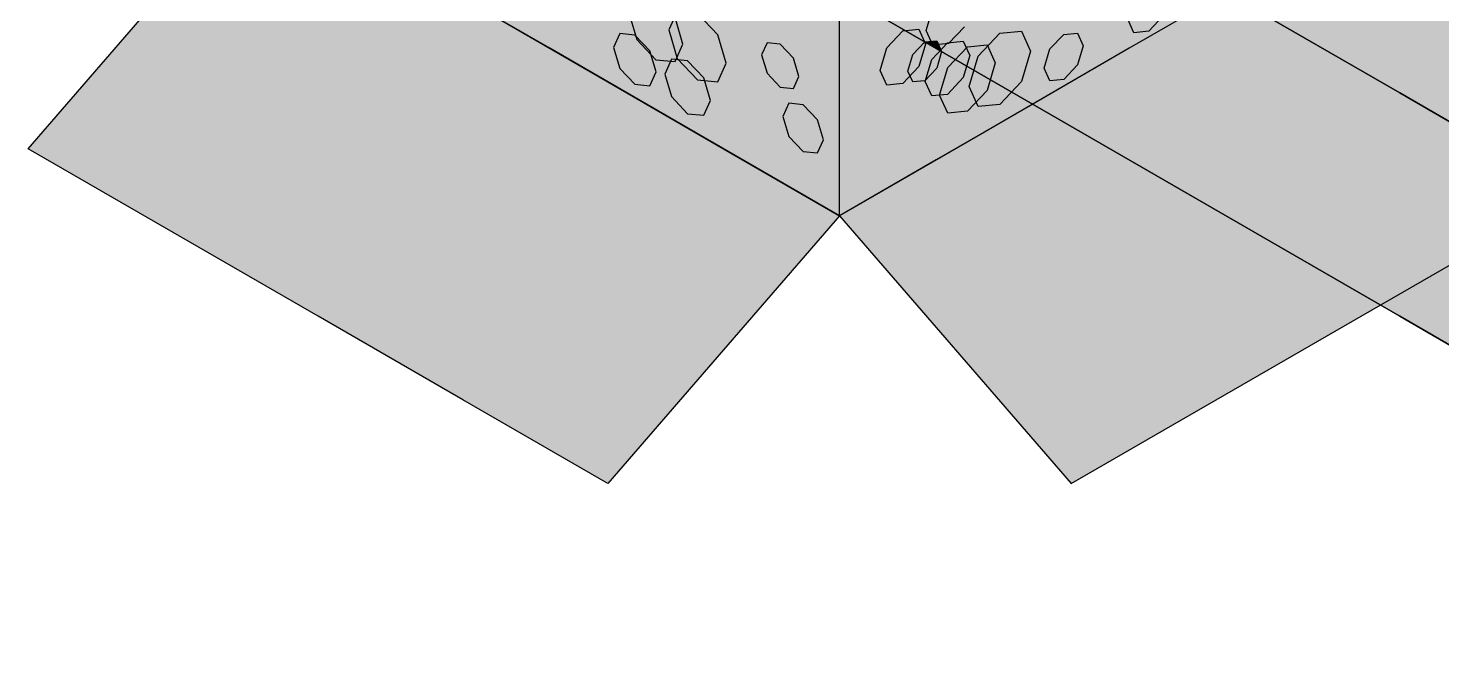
# Model space of a CAD drawing. Header units: metres. Extents: x 0 to 14.2, y 0 to 5.9.
# Drawn here: x 2.085 to 2.719, y 3.476 to 3.754 of the extents above; entities that cross this region are included whole.
import ezdxf

# ---------------------------------------------------------------- set-up
doc = ezdxf.new("R2010")
doc.units = ezdxf.units.M
doc.header["$LTSCALE"] = 0.25
doc.layers.add('ISO-ARISTAS', color=8, linetype='CONTINUOUS')
doc.layers.add('ISO-CONCRETO-SUP', color=254, linetype='CONTINUOUS', true_color=0xe8e8e8)

msp = doc.modelspace()

# ---------------------------------------------------------------- linework, layer by layer
at = {"layer": 'ISO-ARISTAS', "color": 250}
for p, q in [((2.70019, 3.725), (2.44146, 3.87438)), ((2.70019, 3.725), (2.44146, 3.87438)), ((2.70019, 3.725), (2.44146, 3.87438)), ((2.44146, 3.87438), (2.70019, 3.725)), ((2.31913, 3.745), (2.25418, 3.7825)), ((2.25418, 3.7825), (2.31913, 3.745)), ((2.64389, 3.7825), (2.57894, 3.745)), ((2.64389, 3.7825), (2.57894, 3.745)), ((2.70019, 3.625), (2.44146, 3.77438)), ((2.44146, 3.77438), (2.70019, 3.625)), ((2.44904, 3.72), (2.44904, 3.77)), ((2.44904, 3.72), (2.44904, 3.77)), ((2.62224, 3.77), (2.57894, 3.745)), ((2.08531, 3.7), (2.13727, 3.76)), ((2.29315, 3.76), (2.34512, 3.73)), ((2.35462, 3.76088), (2.35816, 3.74894)), ((2.37625, 3.76157), (2.37247, 3.75322)), ((2.37884, 3.7469), (2.3753, 3.75884)), ((2.3945, 3.75103), (2.38537, 3.76067)), ((2.48788, 3.75296), (2.49083, 3.76288)), ((2.58105, 3.75197), (2.5783, 3.75805)), ((2.59433, 3.75964), (2.58769, 3.75263)), ((2.37247, 3.75322), (2.37625, 3.7405)), ((2.47021, 3.74519), (2.47742, 3.7528)), ((2.47742, 3.7528), (2.48463, 3.75352)), ((2.48463, 3.75352), (2.48762, 3.74692)), ((2.49083, 3.74643), (2.48788, 3.75296)), ((2.50508, 3.75466), (2.49795, 3.74714)), ((2.51113, 3.74144), (2.52088, 3.75173)), ((2.52088, 3.75173), (2.53062, 3.75269)), ((2.53062, 3.75269), (2.53466, 3.74377)), ((2.54955, 3.75122), (2.55572, 3.75183)), ((2.55572, 3.75183), (2.55827, 3.74618)), ((2.58769, 3.75263), (2.58105, 3.75197)), ((2.35048, 3.7516), (2.34769, 3.74542)), ((2.34769, 3.74542), (2.35048, 3.73602)), ((2.35723, 3.75093), (2.35048, 3.7516)), ((2.36397, 3.74381), (2.35723, 3.75093)), ((2.35816, 3.74894), (2.36673, 3.7399)), ((2.3753, 3.73905), (2.37884, 3.7469)), ((2.39828, 3.73832), (2.3945, 3.75103)), ((2.41657, 3.74745), (2.41412, 3.74204)), ((2.42247, 3.74686), (2.41657, 3.74745)), ((2.42838, 3.74063), (2.42247, 3.74686)), ((2.48194, 3.74223), (2.48727, 3.74786)), ((2.48762, 3.74692), (2.48463, 3.73687)), ((2.48727, 3.74786), (2.4926, 3.74839)), ((2.49037, 3.74003), (2.49745, 3.7475)), ((2.49795, 3.74714), (2.49083, 3.74643)), ((2.4926, 3.74839), (2.49481, 3.74351)), ((2.49745, 3.7475), (2.50452, 3.74821)), ((2.49753, 3.73636), (2.50635, 3.74567)), ((2.50452, 3.74821), (2.50745, 3.74173)), ((2.50635, 3.74567), (2.51517, 3.74654)), ((2.51517, 3.74654), (2.51882, 3.73847)), ((2.54338, 3.74471), (2.54955, 3.75122)), ((2.55827, 3.74618), (2.55572, 3.73758)), ((2.38409, 3.7075), (2.31913, 3.745)), ((2.31913, 3.745), (2.38409, 3.7075)), ((2.36677, 3.73441), (2.36397, 3.74381)), ((2.36673, 3.7399), (2.3753, 3.73905)), ((2.37368, 3.74012), (2.37068, 3.73348)), ((2.38094, 3.7394), (2.37368, 3.74012)), ((2.37625, 3.7405), (2.38537, 3.73087)), ((2.38819, 3.73175), (2.38094, 3.7394)), ((2.41412, 3.74204), (2.41657, 3.73381)), ((2.43082, 3.7324), (2.42838, 3.74063)), ((2.46723, 3.73514), (2.47021, 3.74519)), ((2.47973, 3.7348), (2.48194, 3.74223)), ((2.48744, 3.73017), (2.49037, 3.74003)), ((2.49481, 3.74351), (2.4926, 3.73608)), ((2.50745, 3.74173), (2.50452, 3.73186)), ((2.5071, 3.72786), (2.51113, 3.74144)), ((2.57894, 3.745), (2.51399, 3.7075)), ((2.57894, 3.745), (2.51399, 3.7075)), ((2.53466, 3.74377), (2.53062, 3.73019)), ((2.57894, 3.745), (2.53564, 3.72)), ((2.54082, 3.73611), (2.54338, 3.74471)), ((2.35048, 3.73602), (2.35723, 3.7289)), ((2.36397, 3.72823), (2.36677, 3.73441)), ((2.37068, 3.73348), (2.37368, 3.72337)), ((2.3945, 3.72996), (2.39828, 3.73832)), ((2.41657, 3.73381), (2.42247, 3.72757)), ((2.47021, 3.72854), (2.46723, 3.73514)), ((2.48463, 3.73687), (2.47742, 3.72926)), ((2.48194, 3.72992), (2.47973, 3.7348)), ((2.4926, 3.73608), (2.48727, 3.73045)), ((2.49388, 3.72407), (2.49753, 3.73636)), ((2.51882, 3.73847), (2.51517, 3.72618)), ((2.54338, 3.73046), (2.54082, 3.73611)), ((2.55572, 3.73758), (2.54955, 3.73107)), ((2.34512, 3.73), (2.39708, 3.7)), ((2.35723, 3.7289), (2.36397, 3.72823)), ((2.38537, 3.73087), (2.3945, 3.72996)), ((2.3912, 3.72163), (2.38819, 3.73175)), ((2.42247, 3.72757), (2.42838, 3.72699)), ((2.42838, 3.72699), (2.43082, 3.7324)), ((2.47742, 3.72926), (2.47021, 3.72854)), ((2.48727, 3.73045), (2.48194, 3.72992)), ((2.49037, 3.72369), (2.48744, 3.73017)), ((2.50452, 3.73186), (2.49745, 3.72439)), ((2.51113, 3.71894), (2.5071, 3.72786)), ((2.53062, 3.73019), (2.52088, 3.71991)), ((2.54955, 3.73107), (2.54338, 3.73046)), ((2.37368, 3.72337), (2.38094, 3.71571)), ((2.38819, 3.71499), (2.3912, 3.72163)), ((2.42631, 3.72037), (2.42365, 3.7145)), ((2.43272, 3.71973), (2.42631, 3.72037)), ((2.44904, 3.67), (2.44904, 3.72)), ((2.44904, 3.67), (2.44904, 3.72)), ((2.49745, 3.72439), (2.49037, 3.72369)), ((2.53564, 3.72), (2.49234, 3.695)), ((2.49753, 3.716), (2.49388, 3.72407)), ((2.51517, 3.72618), (2.50635, 3.71687)), ((2.95891, 3.57563), (2.70019, 3.725)), ((2.95891, 3.57563), (2.70019, 3.725)), ((2.95891, 3.57563), (2.70019, 3.725)), ((2.70019, 3.725), (2.95891, 3.57563)), ((2.38094, 3.71571), (2.38819, 3.71499)), ((2.42365, 3.7145), (2.42631, 3.70556)), ((2.43913, 3.71297), (2.43272, 3.71973)), ((2.50635, 3.71687), (2.49753, 3.716)), ((2.52088, 3.71991), (2.51113, 3.71894)), ((2.44904, 3.67), (2.38409, 3.7075)), ((2.38409, 3.7075), (2.44904, 3.67)), ((2.44178, 3.70403), (2.43913, 3.71297)), ((2.51399, 3.7075), (2.44904, 3.67)), ((2.51399, 3.7075), (2.44904, 3.67)), ((2.42631, 3.70556), (2.43272, 3.6988)), ((2.43913, 3.69816), (2.44178, 3.70403)), ((2.15026, 3.6625), (2.08531, 3.7)), ((2.39708, 3.7), (2.44904, 3.67)), ((2.43272, 3.6988), (2.43913, 3.69816)), ((2.49234, 3.695), (2.44904, 3.67)), ((2.44904, 3.67), (2.39708, 3.61)), ((2.44904, 3.67), (2.501, 3.61)), ((2.21521, 3.625), (2.15026, 3.6625)), ((2.68286, 3.625), (2.74782, 3.6625)), ((2.28016, 3.5875), (2.21521, 3.625)), ((2.61791, 3.5875), (2.68286, 3.625)), ((2.95891, 3.47563), (2.70019, 3.625)), ((2.70019, 3.625), (2.95891, 3.47563)), ((2.39708, 3.61), (2.34512, 3.55)), ((2.501, 3.61), (2.55296, 3.55)), ((2.34512, 3.55), (2.28016, 3.5875)), ((2.55296, 3.55), (2.61791, 3.5875))]:
    msp.add_line(p, q, dxfattribs=at)
at = {"layer": 'ISO-CONCRETO-SUP', "true_color": 0xadada8}
for points in [[(2.44146, 3.87438), (2.70019, 3.725), (2.44146, 4.12438), (2.70019, 3.975)], [(2.70019, 3.725), (2.95891, 3.57563), (2.70019, 3.975), (2.95891, 3.82563)], [(2.44146, 3.77438), (2.70019, 3.625), (2.44146, 3.87438), (2.70019, 3.725)], [(2.70019, 3.625), (2.95891, 3.47563), (2.70019, 3.725), (2.95891, 3.57563)]]:
    msp.add_solid(points, dxfattribs=at)
at = {"layer": 'ISO-CONCRETO-SUP', "true_color": 0xc0c0ba}
for points in [[(2.61467, 3.97438), (2.87339, 3.825), (2.44146, 3.87438), (2.70019, 3.725)], [(2.78787, 3.97438), (3.0466, 3.825), (2.61467, 3.87438), (2.87339, 3.725)], [(2.52806, 3.92438), (2.78679, 3.775), (2.44146, 3.87438), (2.70019, 3.725)], [(2.61467, 3.87438), (2.87339, 3.725), (2.44146, 3.77438), (2.70019, 3.625)], [(2.87339, 3.825), (3.13212, 3.67563), (2.70019, 3.725), (2.95891, 3.57563)], [(2.78679, 3.775), (3.04551, 3.62563), (2.70019, 3.725), (2.95891, 3.57563)], [(2.87339, 3.725), (3.13212, 3.57563), (2.70019, 3.625), (2.95891, 3.47563)]]:
    msp.add_solid(points, dxfattribs=at)
at = {"layer": 'ISO-CONCRETO-SUP', "true_color": 0x5a554f}
for points in [[(2.34512, 3.78), (2.39708, 3.75), (2.34512, 3.83), (2.39708, 3.8)], [(2.29315, 3.76), (2.34512, 3.73), (2.29315, 3.81), (2.34512, 3.78)], [(2.39708, 3.75), (2.44904, 3.72), (2.39708, 3.8), (2.44904, 3.77)], [(2.34512, 3.73), (2.39708, 3.7), (2.34512, 3.78), (2.39708, 3.75)], [(2.39708, 3.7), (2.44904, 3.67), (2.39708, 3.75), (2.44904, 3.72)]]:
    msp.add_solid(points, dxfattribs=at)
at = {"layer": 'ISO-CONCRETO-SUP', "true_color": 0xcfe4ea}
for points in [[(2.18923, 3.82), (2.25418, 3.7825), (2.13727, 3.76), (2.20222, 3.7225)], [(2.25418, 3.7825), (2.31913, 3.745), (2.20222, 3.7225), (2.26717, 3.685)], [(2.13727, 3.76), (2.20222, 3.7225), (2.08531, 3.7), (2.15026, 3.6625)], [(2.31913, 3.745), (2.38409, 3.7075), (2.26717, 3.685), (2.33212, 3.6475)], [(2.20222, 3.7225), (2.26717, 3.685), (2.15026, 3.6625), (2.21521, 3.625)], [(2.38409, 3.7075), (2.44904, 3.67), (2.33212, 3.6475), (2.39708, 3.61)], [(2.26717, 3.685), (2.33212, 3.6475), (2.21521, 3.625), (2.28016, 3.5875)], [(2.33212, 3.6475), (2.39708, 3.61), (2.28016, 3.5875), (2.34512, 3.55)]]:
    msp.add_solid(points, dxfattribs=at)
at = {"layer": 'ISO-CONCRETO-SUP', "true_color": 0xc0d4d9}
for points in [[(2.31913, 3.82), (2.38409, 3.7825), (2.25418, 3.7825), (2.31913, 3.745)], [(2.44904, 3.82), (2.51399, 3.7825), (2.38409, 3.7825), (2.44904, 3.745)], [(2.57894, 3.82), (2.64389, 3.7825), (2.51399, 3.7825), (2.57894, 3.745)], [(2.38409, 3.7825), (2.44904, 3.745), (2.31913, 3.745), (2.38409, 3.7075)], [(2.51399, 3.7825), (2.57894, 3.745), (2.44904, 3.745), (2.51399, 3.7075)], [(2.44904, 3.745), (2.51399, 3.7075), (2.38409, 3.7075), (2.44904, 3.67)]]:
    msp.add_solid(points, dxfattribs=at)
at = {"layer": 'ISO-CONCRETO-SUP', "true_color": 0x514d47}
for points in [[(2.53564, 3.77), (2.49234, 3.745), (2.53564, 3.82), (2.49234, 3.795)], [(2.62224, 3.77), (2.57894, 3.745), (2.62224, 3.82), (2.57894, 3.795)], [(2.49234, 3.745), (2.44904, 3.72), (2.49234, 3.795), (2.44904, 3.77)], [(2.57894, 3.745), (2.53564, 3.72), (2.57894, 3.795), (2.53564, 3.77)], [(2.53564, 3.72), (2.49234, 3.695), (2.53564, 3.77), (2.49234, 3.745)], [(2.49234, 3.695), (2.44904, 3.67), (2.49234, 3.745), (2.44904, 3.72)]]:
    msp.add_solid(points, dxfattribs=at)
at = {"layer": 'ISO-CONCRETO-SUP', "true_color": 0xc7dbe1}
for points in [[(2.64389, 3.7825), (2.69586, 3.7225), (2.70885, 3.82), (2.76081, 3.76)], [(2.57894, 3.745), (2.6309, 3.685), (2.64389, 3.7825), (2.69586, 3.7225)], [(2.69586, 3.7225), (2.74782, 3.6625), (2.76081, 3.76), (2.81277, 3.7)], [(2.51399, 3.7075), (2.56595, 3.6475), (2.57894, 3.745), (2.6309, 3.685)], [(2.6309, 3.685), (2.68286, 3.625), (2.69586, 3.7225), (2.74782, 3.6625)], [(2.44904, 3.67), (2.501, 3.61), (2.51399, 3.7075), (2.56595, 3.6475)], [(2.56595, 3.6475), (2.61791, 3.5875), (2.6309, 3.685), (2.68286, 3.625)], [(2.501, 3.61), (2.55296, 3.55), (2.56595, 3.6475), (2.61791, 3.5875)]]:
    msp.add_solid(points, dxfattribs=at)
at = {"layer": 'ISO-CONCRETO-SUP', "true_color": 0x5d5851}
for points in [[(2.50803, 3.76459), (2.49083, 3.74643), (2.48788, 3.75296)], [(2.50803, 3.76459), (2.48788, 3.75296), (2.49083, 3.76288)], [(2.50803, 3.76459), (2.49795, 3.74714), (2.49083, 3.74643)], [(2.50803, 3.76459), (2.50508, 3.75466), (2.49795, 3.74714)], [(2.53466, 3.74377), (2.51113, 3.74144), (2.52088, 3.75173)], [(2.53466, 3.74377), (2.52088, 3.75173), (2.53062, 3.75269)], [(2.53466, 3.74377), (2.51113, 3.71894), (2.5071, 3.72786)], [(2.53466, 3.74377), (2.5071, 3.72786), (2.51113, 3.74144)], [(2.53466, 3.74377), (2.52088, 3.71991), (2.51113, 3.71894)], [(2.53466, 3.74377), (2.53062, 3.73019), (2.52088, 3.71991)]]:
    msp.add_solid(points, dxfattribs=at)
at = {"layer": 'ISO-CONCRETO-SUP', "true_color": 0x746d62}
for points in [[(2.59708, 3.7689), (2.58105, 3.75197), (2.5783, 3.75805)], [(2.59708, 3.7689), (2.58769, 3.75263), (2.58105, 3.75197)], [(2.59708, 3.7689), (2.59433, 3.75964), (2.58769, 3.75263)]]:
    msp.add_solid(points, dxfattribs=at)
at = {"layer": 'ISO-CONCRETO-SUP', "true_color": 0x81796d}
for points in [[(2.35462, 3.76088), (2.35816, 3.74894), (2.36673, 3.7399)], [(2.35462, 3.76088), (2.36673, 3.7399), (2.3753, 3.73905)], [(2.35462, 3.76088), (2.3753, 3.73905), (2.37884, 3.7469)], [(2.35462, 3.76088), (2.37884, 3.7469), (2.3753, 3.75884)]]:
    msp.add_solid(points, dxfattribs=at)
at = {"layer": 'ISO-CONCRETO-SUP', "true_color": 0x989080}
for points in [[(2.37247, 3.75322), (2.38537, 3.76067), (2.37625, 3.76157)], [(2.37247, 3.75322), (2.3945, 3.75103), (2.38537, 3.76067)], [(2.37247, 3.75322), (2.37625, 3.7405), (2.38537, 3.73087)], [(2.37247, 3.75322), (2.38537, 3.73087), (2.3945, 3.72996)], [(2.37247, 3.75322), (2.3945, 3.72996), (2.39828, 3.73832)], [(2.37247, 3.75322), (2.39828, 3.73832), (2.3945, 3.75103)], [(2.34769, 3.74542), (2.35723, 3.75093), (2.35048, 3.7516)], [(2.34769, 3.74542), (2.36397, 3.74381), (2.35723, 3.75093)], [(2.34769, 3.74542), (2.35048, 3.73602), (2.35723, 3.7289)], [(2.34769, 3.74542), (2.35723, 3.7289), (2.36397, 3.72823)], [(2.34769, 3.74542), (2.36397, 3.72823), (2.36677, 3.73441)], [(2.34769, 3.74542), (2.36677, 3.73441), (2.36397, 3.74381)]]:
    msp.add_solid(points, dxfattribs=at)
at = {"layer": 'ISO-CONCRETO-SUP', "true_color": 0x7d7567}
for points in [[(2.48762, 3.74692), (2.47021, 3.74519), (2.47742, 3.7528)], [(2.48762, 3.74692), (2.47742, 3.7528), (2.48463, 3.75352)], [(2.48762, 3.74692), (2.47021, 3.72854), (2.46723, 3.73514)], [(2.48762, 3.74692), (2.46723, 3.73514), (2.47021, 3.74519)], [(2.48762, 3.74692), (2.47742, 3.72926), (2.47021, 3.72854)], [(2.48762, 3.74692), (2.48463, 3.73687), (2.47742, 3.72926)], [(2.51882, 3.73847), (2.49753, 3.73636), (2.50635, 3.74567)], [(2.51882, 3.73847), (2.50635, 3.74567), (2.51517, 3.74654)], [(2.51882, 3.73847), (2.49753, 3.716), (2.49388, 3.72407)], [(2.51882, 3.73847), (2.49388, 3.72407), (2.49753, 3.73636)], [(2.51882, 3.73847), (2.50635, 3.71687), (2.49753, 3.716)], [(2.51882, 3.73847), (2.51517, 3.72618), (2.50635, 3.71687)]]:
    msp.add_solid(points, dxfattribs=at)
at = {"layer": 'ISO-CONCRETO-SUP', "true_color": 0x6d655a}
for points in [[(2.55827, 3.74618), (2.54955, 3.75122), (2.55572, 3.75183)], [(2.50745, 3.74173), (2.49037, 3.74003), (2.49745, 3.7475)], [(2.50745, 3.74173), (2.49745, 3.7475), (2.50452, 3.74821)], [(2.55827, 3.74618), (2.54338, 3.73046), (2.54082, 3.73611)], [(2.55827, 3.74618), (2.54082, 3.73611), (2.54338, 3.74471)], [(2.55827, 3.74618), (2.54338, 3.74471), (2.54955, 3.75122)], [(2.55827, 3.74618), (2.54955, 3.73107), (2.54338, 3.73046)], [(2.55827, 3.74618), (2.55572, 3.73758), (2.54955, 3.73107)], [(2.50745, 3.74173), (2.49037, 3.72369), (2.48744, 3.73017)], [(2.50745, 3.74173), (2.48744, 3.73017), (2.49037, 3.74003)], [(2.50745, 3.74173), (2.49745, 3.72439), (2.49037, 3.72369)], [(2.50745, 3.74173), (2.50452, 3.73186), (2.49745, 3.72439)]]:
    msp.add_solid(points, dxfattribs=at)
at = {"layer": 'ISO-CONCRETO-SUP', "true_color": 0x8b8373}
for points in [[(2.41412, 3.74204), (2.42247, 3.74686), (2.41657, 3.74745)], [(2.41412, 3.74204), (2.42838, 3.74063), (2.42247, 3.74686)], [(2.41412, 3.74204), (2.41657, 3.73381), (2.42247, 3.72757)], [(2.41412, 3.74204), (2.42247, 3.72757), (2.42838, 3.72699)], [(2.41412, 3.74204), (2.42838, 3.72699), (2.43082, 3.7324)], [(2.41412, 3.74204), (2.43082, 3.7324), (2.42838, 3.74063)]]:
    msp.add_solid(points, dxfattribs=at)
at = {"layer": 'ISO-CONCRETO-SUP', "true_color": 0x888172}
for points in [[(2.49481, 3.74351), (2.48194, 3.74223), (2.48727, 3.74786)], [(2.49481, 3.74351), (2.48727, 3.74786), (2.4926, 3.74839)], [(2.49481, 3.74351), (2.48194, 3.72992), (2.47973, 3.7348)], [(2.49481, 3.74351), (2.47973, 3.7348), (2.48194, 3.74223)], [(2.49481, 3.74351), (2.48727, 3.73045), (2.48194, 3.72992)], [(2.49481, 3.74351), (2.4926, 3.73608), (2.48727, 3.73045)]]:
    msp.add_solid(points, dxfattribs=at)
at = {"layer": 'ISO-CONCRETO-SUP', "true_color": 0x797165}
for points in [[(2.37068, 3.73348), (2.38094, 3.7394), (2.37368, 3.74012)], [(2.37068, 3.73348), (2.38819, 3.73175), (2.38094, 3.7394)], [(2.37068, 3.73348), (2.37368, 3.72337), (2.38094, 3.71571)], [(2.37068, 3.73348), (2.38094, 3.71571), (2.38819, 3.71499)], [(2.37068, 3.73348), (2.38819, 3.71499), (2.3912, 3.72163)], [(2.37068, 3.73348), (2.3912, 3.72163), (2.38819, 3.73175)], [(2.42365, 3.7145), (2.43272, 3.71973), (2.42631, 3.72037)], [(2.42365, 3.7145), (2.43913, 3.71297), (2.43272, 3.71973)], [(2.42365, 3.7145), (2.42631, 3.70556), (2.43272, 3.6988)], [(2.42365, 3.7145), (2.43272, 3.6988), (2.43913, 3.69816)], [(2.42365, 3.7145), (2.43913, 3.69816), (2.44178, 3.70403)], [(2.42365, 3.7145), (2.44178, 3.70403), (2.43913, 3.71297)]]:
    msp.add_solid(points, dxfattribs=at)

doc.saveas('drawing.dxf')
